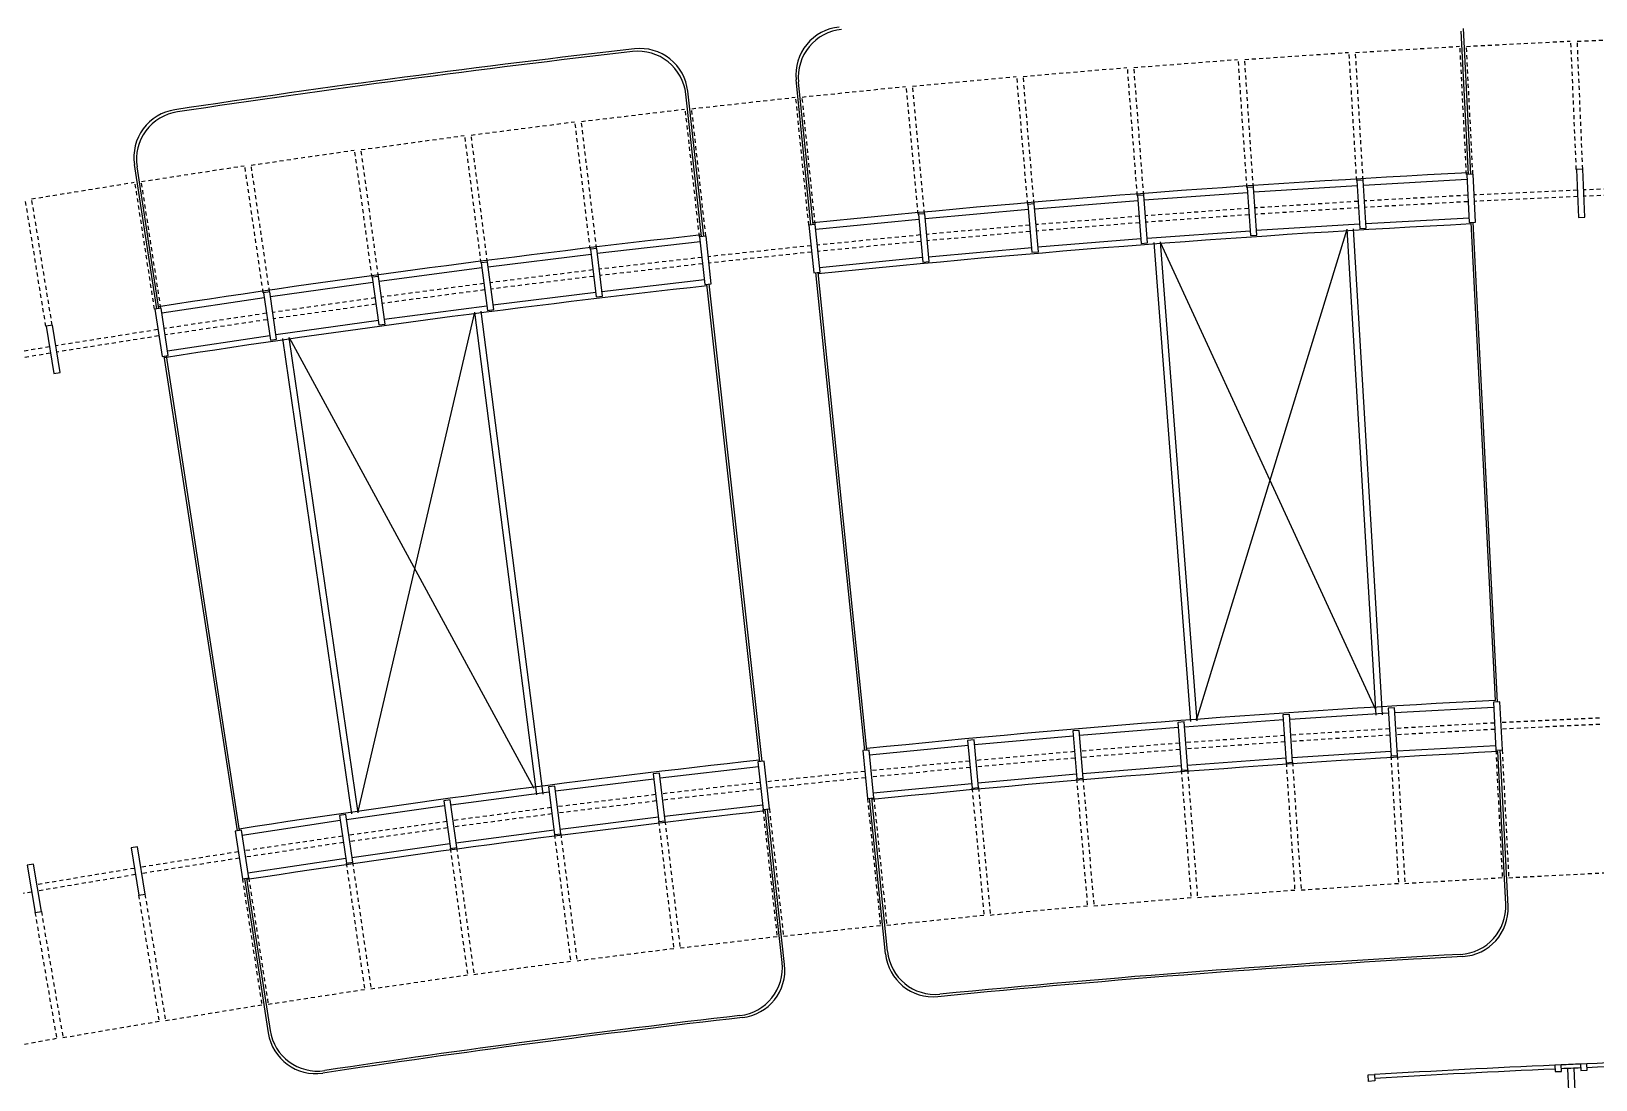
# Model space of a CAD drawing. Header units: millimetres. Extents: x 3089 to 3391, y 1087 to 1201.
# Drawn here: x 3175.03 to 3223.91, y 1137.07 to 1169.83 of the extents above; entities that cross this region are included whole.
import ezdxf

# ---------------------------------------------------------------- set-up
doc = ezdxf.new("R2010")
doc.units = ezdxf.units.MM
doc.linetypes.add('HIDDEN2', pattern=[0.1875, 0.125, -0.0625])
for name, color, linetype in [('AR-ALV-C', 2, 'Continuous'), ('AR-EST-CONC-PILAR', 3, 'Continuous'), ('AR-PISO', 1, 'Continuous'), ('ESTR', 3, 'Continuous'), ('PISO', 1, 'Continuous'), ('PROJ', 1, 'HIDDEN2')]:
    doc.layers.add(name, color=color, linetype=linetype)

msp = doc.modelspace()

# ---------------------------------------------------------------- linework, layer by layer
at = {"layer": 'AR-ALV-C'}
for p, q in [((3223.403, 1129.047), (3223.042, 1137.419)), ((3223.602, 1129.055), (3223.242, 1137.428))]:
    msp.add_line(p, q, dxfattribs=at)
at = {"layer": 'AR-EST-CONC-PILAR'}
for points in [[(3222.649, 1137.322), (3222.849, 1137.331), (3222.84, 1137.53), (3222.64, 1137.522)], [(3223.448, 1137.356), (3223.648, 1137.365), (3223.639, 1137.565), (3223.44, 1137.556)]]:
    msp.add_lwpolyline(points, close=True, dxfattribs=at)
msp.add_lwpolyline([(3217.003, 1137.229), (3217.015, 1137.029), (3216.815, 1137.017), (3216.803, 1137.217), (3217.003, 1137.229)], dxfattribs=at)
at = {"layer": 'AR-PISO'}
for radius, start, end in [(377.545, 92.42154, 92.51259), (377.545, 91.59498, 92.39119), (377.425, 91.59501, 92.39116), (377.545, 92.54294, 93.39985), (377.425, 92.54297, 93.39909), (377.425, 92.42152, 92.51261)]:
    msp.add_arc((3239.388, 760.349), radius, start, end, dxfattribs=at)
at = {"layer": 'ESTR'}
for points in [[(3223.378, 1164.015), (3223.578, 1164.024), (3223.515, 1165.523), (3223.315, 1165.514)], [(3213.125, 1163.447), (3213.325, 1163.461), (3213.223, 1164.958), (3213.024, 1164.944)], [(3216.541, 1163.666), (3216.741, 1163.678), (3216.652, 1165.175), (3216.452, 1165.163)], [(3219.959, 1163.855), (3220.159, 1163.865), (3220.083, 1165.363), (3219.883, 1165.353)], [(3206.3, 1162.923), (3206.499, 1162.94), (3206.372, 1164.435), (3206.172, 1164.418)], [(3209.711, 1163.2), (3209.911, 1163.215), (3209.796, 1164.711), (3209.597, 1164.696)], [(3202.89, 1162.618), (3203.089, 1162.636), (3202.95, 1164.13), (3202.75, 1164.111)], [(3196.08, 1161.92), (3196.279, 1161.942), (3196.114, 1163.432), (3195.915, 1163.41)], [(3199.484, 1162.283), (3199.683, 1162.304), (3199.53, 1163.796), (3199.331, 1163.775)], [(3192.68, 1161.527), (3192.878, 1161.551), (3192.7, 1163.04), (3192.502, 1163.016)], [(3189.283, 1161.106), (3189.481, 1161.131), (3189.291, 1162.619), (3189.092, 1162.593)], [(3185.89, 1160.655), (3186.088, 1160.682), (3185.885, 1162.168), (3185.686, 1162.141)], [(3182.501, 1160.176), (3182.698, 1160.205), (3182.482, 1161.689), (3182.285, 1161.66)], [(3179.116, 1159.668), (3179.313, 1159.698), (3179.085, 1161.181), (3178.887, 1161.15)], [(3175.735, 1159.131), (3175.932, 1159.163), (3175.691, 1160.644), (3175.494, 1160.611)], [(3220.798, 1147.367), (3220.998, 1147.377), (3220.922, 1148.875), (3220.722, 1148.865)], [(3214.245, 1146.975), (3214.445, 1146.989), (3214.343, 1148.486), (3214.143, 1148.472)], [(3217.521, 1147.185), (3217.72, 1147.197), (3217.631, 1148.694), (3217.432, 1148.682)], [(3207.7, 1146.473), (3207.899, 1146.49), (3207.772, 1147.984), (3207.572, 1147.967)], [(3210.971, 1146.738), (3211.171, 1146.753), (3211.056, 1148.249), (3210.857, 1148.234)], [(3201.164, 1145.859), (3201.363, 1145.879), (3201.21, 1147.371), (3201.011, 1147.351)], [(3204.43, 1146.18), (3204.629, 1146.198), (3204.49, 1147.692), (3204.29, 1147.673)], [(3197.9, 1145.51), (3198.099, 1145.532), (3197.933, 1147.023), (3197.735, 1147.001)], [(3194.639, 1145.134), (3194.838, 1145.157), (3194.66, 1146.647), (3194.461, 1146.623)], [(3191.382, 1144.729), (3191.58, 1144.755), (3191.389, 1146.243), (3191.191, 1146.217)], [(3184.878, 1143.838), (3185.076, 1143.867), (3184.86, 1145.351), (3184.662, 1145.322)], [(3188.128, 1144.298), (3188.326, 1144.325), (3188.123, 1145.811), (3187.925, 1145.784)], [(3181.632, 1143.351), (3181.829, 1143.381), (3181.601, 1144.864), (3181.403, 1144.833)], [(3178.39, 1142.836), (3178.587, 1142.868), (3178.346, 1144.348), (3178.149, 1144.316)], [(3175.153, 1142.293), (3175.35, 1142.327), (3175.096, 1143.805), (3174.899, 1143.772)]]:
    msp.add_lwpolyline(points, close=True, dxfattribs=at)
at = {"layer": 'PISO'}
for p, q in [((3219.942, 1165.356), (3219.715, 1169.829)), ((3220.012, 1165.36), (3219.78, 1169.913)), ((3195.977, 1163.417), (3195.483, 1167.868)), ((3196.046, 1163.425), (3195.544, 1167.956)), ((3199.393, 1163.782), (3198.929, 1168.317)), ((3199.463, 1163.789), (3199.007, 1168.244)), ((3178.949, 1161.16), (3178.254, 1165.665)), ((3179.018, 1161.17), (3178.335, 1165.596)), ((3213.233, 1164.808), (3216.462, 1165.014)), ((3216.661, 1165.025), (3219.891, 1165.203)), ((3206.384, 1164.285), (3209.609, 1164.546)), ((3209.807, 1164.561), (3213.035, 1164.794)), ((3199.545, 1163.647), (3202.765, 1163.962)), ((3202.963, 1163.981), (3206.186, 1164.269)), ((3216.727, 1163.827), (3219.957, 1164.005)), ((3209.894, 1163.364), (3213.121, 1163.597)), ((3216.137, 1163.64), (3211.429, 1148.292)), ((3213.309, 1163.61), (3216.538, 1163.816)), ((3216.137, 1163.642), (3217.039, 1148.459)), ((3216.336, 1163.654), (3217.238, 1148.47)), ((3220.779, 1148.918), (3220.019, 1163.858)), ((3220.851, 1148.871), (3220.088, 1163.862)), ((3192.718, 1162.891), (3195.933, 1163.261)), ((3203.07, 1162.785), (3206.293, 1163.073)), ((3206.481, 1163.089), (3209.706, 1163.35)), ((3210.105, 1163.23), (3211.25, 1148.264)), ((3210.304, 1163.245), (3211.45, 1148.279)), ((3210.304, 1163.244), (3217.027, 1148.657)), ((3189.31, 1162.47), (3192.521, 1162.868)), ((3199.662, 1162.452), (3202.882, 1162.768)), ((3182.504, 1161.541), (3185.708, 1161.993)), ((3185.905, 1162.02), (3189.113, 1162.445)), ((3192.855, 1161.699), (3196.07, 1162.069)), ((3201.073, 1147.357), (3199.546, 1162.29)), ((3201.142, 1147.365), (3199.615, 1162.297)), ((3179.107, 1161.032), (3182.307, 1161.512)), ((3189.457, 1161.279), (3192.668, 1161.677)), ((3197.796, 1147.008), (3196.142, 1161.926)), ((3197.866, 1147.016), (3196.212, 1161.934)), ((3188.881, 1161.052), (3185.238, 1145.446)), ((3186.062, 1160.83), (3189.27, 1161.255)), ((3188.881, 1161.054), (3190.814, 1145.967)), ((3189.079, 1161.079), (3191.013, 1145.993)), ((3182.672, 1160.352), (3185.876, 1160.805)), ((3179.285, 1159.846), (3182.485, 1160.325)), ((3185.052, 1145.379), (3182.891, 1160.233)), ((3185.25, 1145.408), (3183.089, 1160.261)), ((3183.089, 1160.26), (3190.73, 1146.176)), ((3179.174, 1159.677), (3181.462, 1144.842)), ((3179.243, 1159.687), (3181.531, 1144.853)), ((3211.067, 1148.099), (3214.154, 1148.322)), ((3214.353, 1148.336), (3217.442, 1148.533)), ((3217.64, 1148.544), (3220.73, 1148.715)), ((3204.503, 1147.543), (3207.586, 1147.818)), ((3207.784, 1147.835), (3210.869, 1148.084)), ((3201.225, 1147.222), (3204.305, 1147.524)), ((3214.429, 1147.138), (3217.518, 1147.335)), ((3217.706, 1147.346), (3220.796, 1147.517)), ((3221.102, 1142.559), (3220.86, 1147.32)), ((3221.176, 1142.493), (3220.928, 1147.373)), ((3194.677, 1146.498), (3197.752, 1146.852)), ((3207.881, 1146.639), (3210.966, 1146.888)), ((3211.154, 1146.902), (3214.241, 1147.126)), ((3191.408, 1146.094), (3194.48, 1146.474)), ((3201.342, 1146.028), (3204.422, 1146.33)), ((3204.61, 1146.347), (3207.693, 1146.623)), ((3188.143, 1145.662), (3191.211, 1146.069)), ((3201.723, 1141.004), (3201.225, 1145.865)), ((3201.785, 1141.081), (3201.295, 1145.872)), ((3184.881, 1145.203), (3187.946, 1145.635)), ((3194.815, 1145.306), (3197.889, 1145.66)), ((3198.492, 1140.73), (3197.962, 1145.517)), ((3198.57, 1140.668), (3198.031, 1145.525)), ((3181.624, 1144.715), (3184.685, 1145.174)), ((3188.301, 1144.473), (3191.369, 1144.879)), ((3191.556, 1144.903), (3194.628, 1145.283)), ((3185.049, 1144.014), (3188.114, 1144.447)), ((3181.802, 1143.529), (3184.863, 1143.987)), ((3181.691, 1143.36), (3182.435, 1138.53)), ((3181.76, 1143.37), (3182.494, 1138.61))]:
    msp.add_line(p, q, dxfattribs=at)
for centre, radius, start, end in [((3200.421, 1168.469), 1.5, 95.6342, 185.8398), ((3200.499, 1168.397), 1.5, 95.6243, 185.8398), ((3240.488, 762.332), 409.609, 96.53333, 98.56093), ((3240.488, 762.332), 409.529, 96.5432, 98.55106), ((3193.992, 1167.703), 1.5, 6.3276, 96.5432), ((3194.053, 1167.791), 1.5, 6.3276, 96.5333), ((3179.736, 1165.894), 1.5, 98.5609, 188.7666), ((3179.818, 1165.825), 1.5, 98.5511, 188.7666), ((3240.488, 762.332), 403.598, 92.91835, 95.83488), ((3240.488, 762.332), 403.598, 96.33262, 98.76164), ((3240.488, 762.332), 401.998, 92.91837, 95.83486), ((3240.488, 762.332), 401.998, 96.33264, 98.77205), ((3240.488, 762.332), 387.088, 92.91856, 95.83467), ((3240.488, 762.332), 385.488, 92.91859, 95.83465), ((3240.488, 762.332), 387.088, 96.33283, 98.7619), ((3240.488, 762.332), 385.488, 96.33285, 98.76188), ((3219.604, 1142.483), 1.5, 273.1444, 2.9134), ((3219.678, 1142.417), 1.5, 273.1339, 2.9134), ((3203.215, 1141.157), 1.5, 185.8398, 275.6193), ((3203.277, 1141.233), 1.5, 185.8398, 275.6088), ((3240.488, 762.332), 379.224, 93.14439, 95.60884), ((3197.002, 1140.564), 1.5, 276.5587, 6.3276), ((3197.079, 1140.503), 1.5, 276.5482, 6.3276), ((3240.488, 762.332), 379.154, 93.1339, 95.61934), ((3240.488, 762.332), 379.154, 96.54816, 98.54657), ((3240.488, 762.332), 379.224, 96.55865, 98.53608), ((3183.918, 1138.759), 1.5, 188.7667, 278.5466), ((3183.976, 1138.839), 1.5, 188.7667, 278.5361)]:
    msp.add_arc(centre, radius, start, end, dxfattribs=at)
at = {"layer": 'PROJ'}
for p, q in [((3216.409, 1169.168), (3219.654, 1169.36)), ((3219.877, 1165.353), (3219.674, 1169.348)), ((3219.874, 1169.358), (3223.12, 1169.523)), ((3220.077, 1165.363), (3219.874, 1169.358)), ((3223.309, 1165.514), (3223.14, 1169.51)), ((3223.34, 1169.519), (3226.587, 1169.656)), ((3223.509, 1165.522), (3223.34, 1169.519)), ((3209.486, 1168.699), (3212.726, 1168.947)), ((3213.018, 1164.944), (3212.747, 1168.934)), ((3212.946, 1168.948), (3216.189, 1169.168)), ((3213.218, 1164.957), (3212.946, 1168.948)), ((3216.447, 1165.163), (3216.21, 1169.156)), ((3216.647, 1165.175), (3216.409, 1169.168)), ((3202.571, 1168.112), (3205.807, 1168.415)), ((3206.167, 1164.418), (3205.828, 1168.403)), ((3206.027, 1168.42), (3209.265, 1168.696)), ((3206.366, 1164.434), (3206.027, 1168.42)), ((3209.591, 1164.695), (3209.286, 1168.683)), ((3209.791, 1164.71), (3209.486, 1168.699)), ((3199.118, 1167.774), (3202.351, 1168.105)), ((3202.745, 1164.111), (3202.372, 1168.093)), ((3202.944, 1164.129), (3202.571, 1168.112)), ((3192.22, 1167.011), (3195.447, 1167.397)), ((3195.909, 1163.41), (3195.469, 1167.385)), ((3195.667, 1167.408), (3198.898, 1167.766)), ((3196.108, 1163.432), (3195.667, 1167.408)), ((3199.326, 1163.775), (3198.919, 1167.754)), ((3199.525, 1163.795), (3199.118, 1167.774)), ((3188.777, 1166.586), (3192, 1166.999)), ((3192.496, 1163.016), (3192.022, 1166.988)), ((3192.695, 1163.04), (3192.22, 1167.011)), ((3185.337, 1166.131), (3188.557, 1166.571)), ((3189.087, 1162.593), (3188.578, 1166.56)), ((3189.285, 1162.618), (3188.777, 1166.586)), ((3181.901, 1165.647), (3185.117, 1166.115)), ((3185.681, 1162.141), (3185.139, 1166.104)), ((3185.879, 1162.168), (3185.337, 1166.131)), ((3178.47, 1165.133), (3181.682, 1165.628)), ((3182.279, 1161.659), (3181.703, 1165.618)), ((3182.477, 1161.688), (3181.901, 1165.647)), ((3175.042, 1164.591), (3178.25, 1165.113)), ((3178.881, 1161.149), (3178.272, 1165.103)), ((3179.079, 1161.18), (3178.47, 1165.133)), ((3226.767, 1164.996), (3223.534, 1164.873)), ((3175.488, 1160.61), (3174.845, 1164.558)), ((3175.686, 1160.643), (3175.042, 1164.591)), ((3216.488, 1164.514), (3213.259, 1164.308)), ((3219.913, 1164.704), (3216.682, 1164.526)), ((3219.918, 1164.504), (3216.7, 1164.326)), ((3223.34, 1164.865), (3220.107, 1164.714)), ((3223.342, 1164.664), (3220.123, 1164.514)), ((3226.768, 1164.796), (3223.548, 1164.673)), ((3209.644, 1164.047), (3206.419, 1163.787)), ((3213.065, 1164.295), (3209.838, 1164.062)), ((3213.073, 1164.095), (3209.858, 1163.863)), ((3216.495, 1164.314), (3213.278, 1164.109)), ((3202.808, 1163.464), (3199.588, 1163.148)), ((3206.225, 1163.77), (3203.002, 1163.482)), ((3206.236, 1163.57), (3203.026, 1163.283)), ((3209.654, 1163.847), (3206.441, 1163.588)), ((3199.395, 1163.129), (3196.177, 1162.786)), ((3202.821, 1163.264), (3199.614, 1162.95)), ((3195.984, 1162.764), (3192.769, 1162.394)), ((3196, 1162.565), (3192.799, 1162.196)), ((3199.409, 1162.929), (3196.205, 1162.587)), ((3192.576, 1162.371), (3189.365, 1161.973)), ((3192.595, 1162.171), (3189.396, 1161.775)), ((3185.772, 1161.497), (3182.568, 1161.045)), ((3189.172, 1161.948), (3185.965, 1161.523)), ((3189.192, 1161.749), (3185.997, 1161.326)), ((3182.375, 1161.017), (3179.175, 1160.537)), ((3185.793, 1161.298), (3182.602, 1160.847)), ((3178.983, 1160.507), (3175.788, 1160.001)), ((3182.399, 1160.818), (3179.211, 1160.34)), ((3179.008, 1160.309), (3175.825, 1159.804)), ((3175.596, 1159.969), (3172.404, 1159.435)), ((3175.622, 1159.771), (3172.444, 1159.239)), ((3224.038, 1148.369), (3220.946, 1148.225)), ((3214.185, 1147.823), (3211.098, 1147.6)), ((3217.468, 1148.033), (3214.379, 1147.836)), ((3217.48, 1147.834), (3214.391, 1147.637)), ((3220.752, 1148.215), (3217.662, 1148.045)), ((3220.763, 1148.016), (3217.673, 1147.845)), ((3224.047, 1148.17), (3220.956, 1148.025)), ((3207.625, 1147.32), (3204.542, 1147.044)), ((3210.904, 1147.585), (3207.819, 1147.336)), ((3210.92, 1147.386), (3207.835, 1147.137)), ((3214.199, 1147.624), (3211.112, 1147.401)), ((3220.793, 1147.366), (3220.996, 1143.371)), ((3220.992, 1147.376), (3221.196, 1143.382)), ((3204.348, 1147.026), (3201.268, 1146.724)), ((3204.368, 1146.827), (3201.287, 1146.525)), ((3207.643, 1147.12), (3204.56, 1146.845)), ((3214.24, 1146.975), (3214.511, 1142.984)), ((3214.439, 1146.989), (3214.71, 1142.998)), ((3217.515, 1147.185), (3217.753, 1143.192)), ((3217.715, 1147.196), (3217.952, 1143.203)), ((3197.803, 1146.355), (3194.729, 1146)), ((3201.074, 1146.704), (3197.997, 1146.376)), ((3201.096, 1146.505), (3198.018, 1146.177)), ((3207.694, 1146.472), (3208.033, 1142.487)), ((3207.893, 1146.489), (3208.233, 1142.504)), ((3210.966, 1146.738), (3211.271, 1142.749)), ((3211.165, 1146.753), (3211.47, 1142.765)), ((3194.536, 1145.977), (3191.464, 1145.597)), ((3197.826, 1146.156), (3194.752, 1145.802)), ((3201.158, 1145.858), (3201.565, 1141.879)), ((3201.357, 1145.879), (3201.764, 1141.899)), ((3204.425, 1146.179), (3204.798, 1142.197)), ((3204.624, 1146.198), (3204.997, 1142.215)), ((3191.271, 1145.572), (3188.203, 1145.166)), ((3191.297, 1145.374), (3188.229, 1144.967)), ((3194.56, 1145.779), (3191.488, 1145.398)), ((3197.894, 1145.51), (3198.335, 1141.534)), ((3198.093, 1145.532), (3198.534, 1141.556)), ((3188.01, 1145.139), (3184.945, 1144.707)), ((3188.038, 1144.941), (3184.973, 1144.509)), ((3194.634, 1145.133), (3195.108, 1141.161)), ((3194.832, 1145.157), (3195.307, 1141.185)), ((3184.753, 1144.679), (3181.692, 1144.22)), ((3184.782, 1144.481), (3181.721, 1144.022)), ((3191.376, 1144.729), (3191.885, 1140.761)), ((3191.575, 1144.754), (3192.083, 1140.787)), ((3181.5, 1144.19), (3178.443, 1143.706)), ((3181.531, 1143.993), (3178.474, 1143.508)), ((3188.122, 1144.297), (3188.665, 1140.334)), ((3188.321, 1144.324), (3188.863, 1140.361)), ((3178.251, 1143.674), (3175.198, 1143.163)), ((3178.284, 1143.477), (3175.231, 1142.966)), ((3184.872, 1143.837), (3185.448, 1139.879)), ((3185.07, 1143.866), (3185.646, 1139.908)), ((3221.196, 1143.382), (3224.242, 1143.537)), ((3175.041, 1142.934), (3171.993, 1142.397)), ((3181.626, 1143.35), (3182.236, 1139.397)), ((3181.824, 1143.38), (3182.434, 1139.427)), ((3211.47, 1142.765), (3214.512, 1142.997)), ((3214.71, 1142.998), (3217.753, 1143.205)), ((3217.952, 1143.203), (3220.997, 1143.384)), ((3178.385, 1142.835), (3179.028, 1138.887)), ((3178.582, 1142.867), (3179.225, 1138.919)), ((3204.997, 1142.215), (3208.034, 1142.5)), ((3208.233, 1142.504), (3211.272, 1142.762)), ((3175.147, 1142.292), (3175.824, 1138.35)), ((3175.345, 1142.326), (3176.021, 1138.384)), ((3201.764, 1141.899), (3204.798, 1142.21)), ((3195.307, 1141.185), (3198.335, 1141.547)), ((3198.534, 1141.556), (3201.565, 1141.892)), ((3192.083, 1140.787), (3195.108, 1141.174)), ((3188.863, 1140.361), (3191.885, 1140.774)), ((3185.646, 1139.908), (3188.664, 1140.347)), ((3182.434, 1139.427), (3185.448, 1139.892)), ((3179.225, 1138.919), (3182.236, 1139.41)), ((3176.021, 1138.384), (3179.027, 1138.9)), ((3172.822, 1137.821), (3175.824, 1138.363))]:
    msp.add_line(p, q, dxfattribs=at)

doc.saveas('drawing.dxf')
